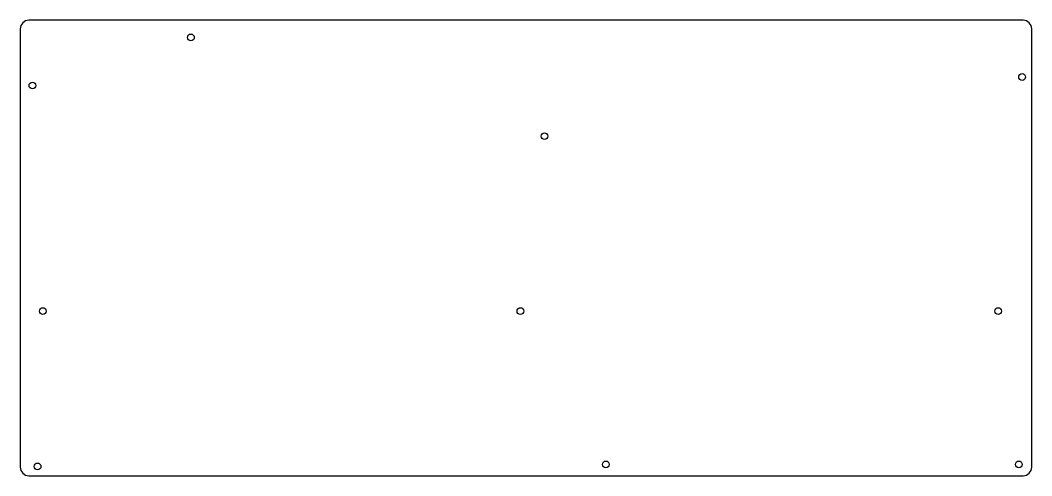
# Model space of a CAD drawing. Header units: millimetres. Extents: x -384 to -37, y 59 to 216.
import ezdxf

# ---------------------------------------------------------------- set-up
doc = ezdxf.new("R2010")
doc.units = ezdxf.units.MM
doc.layers.get('0').update_dxf_attribs({"linetype": 'CONTINUOUS'})

msp = doc.modelspace()

# ---------------------------------------------------------------- linework, layer by layer
msp.add_lwpolyline([(-380.767, 215.785, 0.4142136), (-383.767, 212.785), (-383.767, 62.485, 0.4142136), (-380.767, 59.485), (-214.97, 59.49), (-205.564, 59.49), (-39.767, 59.485, 0.4142136), (-36.767, 62.485), (-36.767, 212.785, 0.4142136), (-39.767, 215.785)], format="xyb", close=True)
for centre in [(-325.2, 209.9), (-379.6, 193.4), (-40.1, 196.3), (-203.9, 176), (-376, 116), (-212.2, 116), (-48.3, 116), (-377.8, 62.7), (-182.9, 63.4), (-41.2, 63.4)]:
    msp.add_circle(centre, 1.15)

doc.saveas('drawing.dxf')
